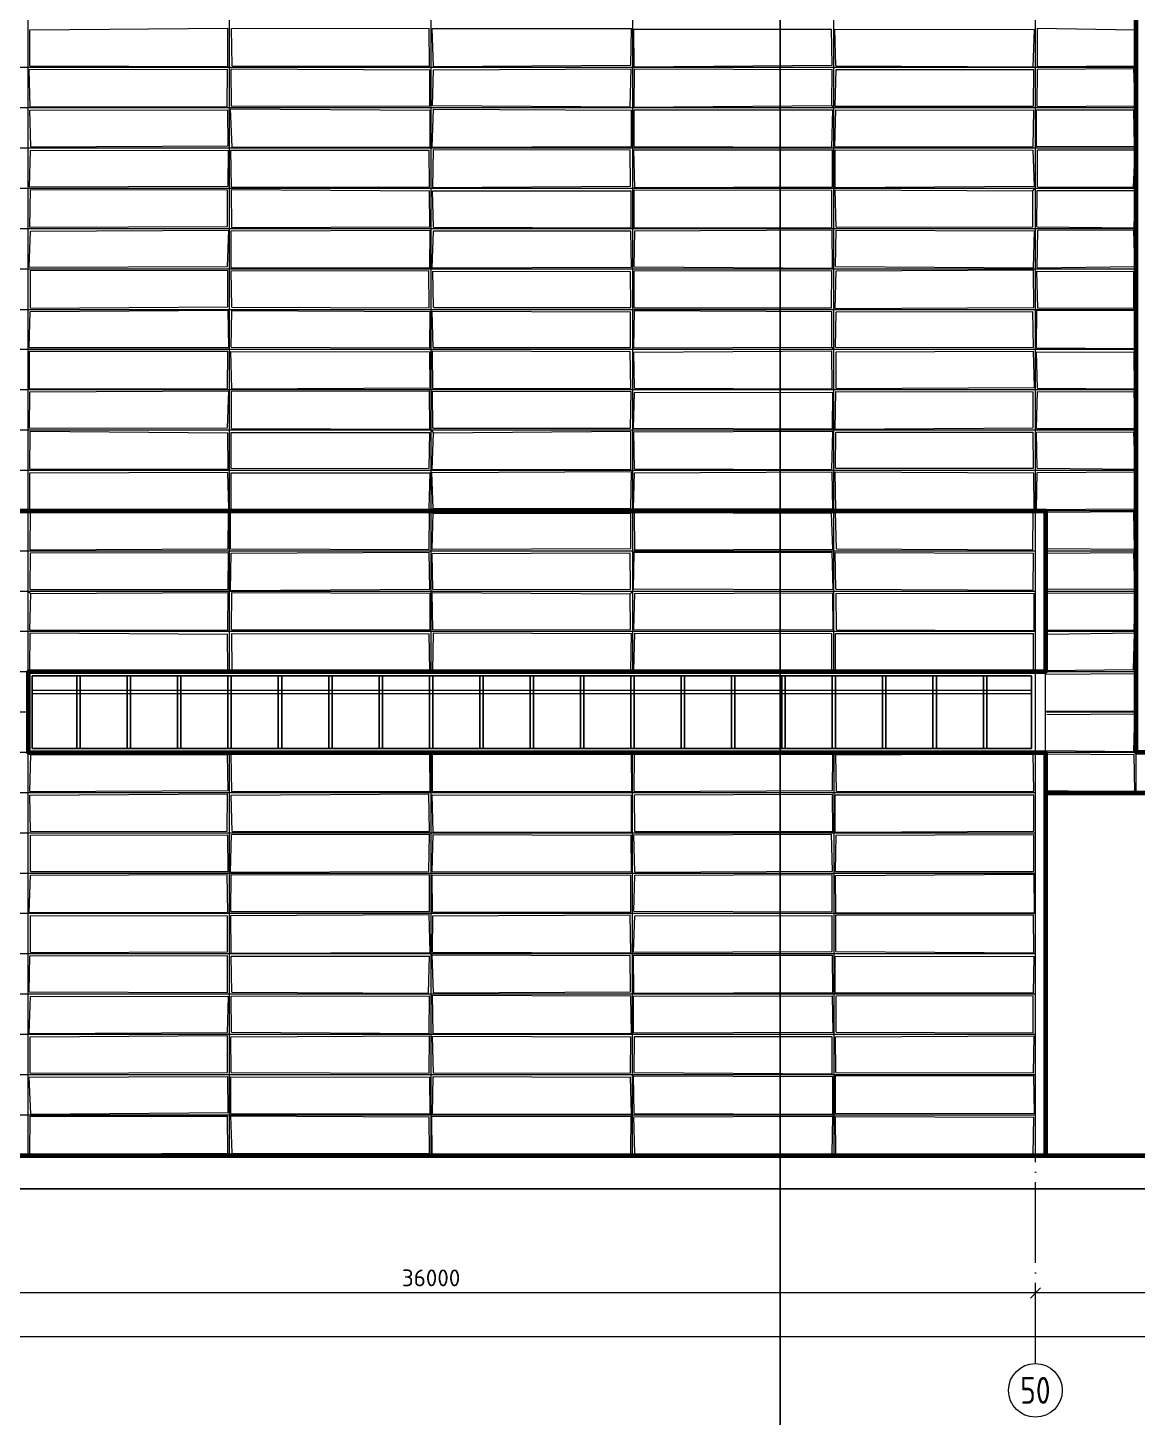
# Model space of a CAD drawing. Extents: x -50000 to 1632000, y -47600 to 308800.
# Drawn here: x 263987 to 297033, y -6800 to 34587 of the extents above; entities that cross this region are included whole.
import ezdxf
from ezdxf.enums import TextEntityAlignment as Align

# ---------------------------------------------------------------- set-up
doc = ezdxf.new("R2010")
doc.units = 0
doc.header["$MEASUREMENT"] = 0
doc.linetypes.add('ACAD_ISO04W100', pattern=[30, 24, -3, 0, -3])
doc.layers.get('Defpoints').update_dxf_attribs({"color": 6})
doc.layers.add('2', color=7, linetype='Continuous')
doc.styles.get("Standard").update_dxf_attribs({"font": 'isocpeur.ttf'})
doc.dimstyles.get("Standard").update_dxf_attribs({"dimscale": 200, "dimtxt": 2.5, "dimasz": 1.5, "dimexe": 1.5, "dimexo": 5, "dimgap": 1, "dimtad": 1, "dimtoh": 1, "dimdec": 0, "dimrnd": 10, "dimzin": 0, "dimtxsty": 'Standard', "dimblk": 'OBLIQUE', "dimcen": 1, "dimdle": 1.5, "dimclrd": 256, "dimclre": 256, "dimclrt": 256, "dimadec": 0, "dimazin": 0, "dimtfac": 1, "dimtdec": 0, "dimtix": 1, "dimtmove": 0, "dimatfit": 3, "dimldrblk": 'NONE', "dimfxl": 1, "dimtolj": 1, "dimtzin": 0, "dimlwd": 18, "dimlwe": 18, "dimarcsym": 1})

# ---------------------------------------------------------------- blocks, each defined once
blk = doc.blocks.new('_Oblique')
at = {"color": 0, "linetype": 'ByBlock', "lineweight": -2}
blk.add_line((-0.5, -0.5), (0.5, 0.5), dxfattribs=at)
blk = doc.blocks.new('*D26')
at = {"layer": '2', "linetype": 'Continuous', "lineweight": 18, "transparency": 16777216}
blk.add_line((303300, -3100), (293700, -3100), dxfattribs=at)
at = {"layer": 'Defpoints', "color": 0, "linetype": 'Continuous', "transparency": 16777216}
for p in [(294000, 0), (303000, 0), (294000, -3100)]:
    blk.add_point(p, dxfattribs=at)
at = {"layer": '2', "linetype": 'Continuous', "lineweight": 18, "transparency": 16777216, "xscale": 300, "yscale": 300, "zscale": 300, "rotation": 180}
blk.add_blockref('_Oblique', (294000, -3100), dxfattribs=at)
at = {"layer": '2', "linetype": 'Continuous', "lineweight": 18, "transparency": 16777216, "xscale": 300, "yscale": 300, "zscale": 300}
blk.add_blockref('_Oblique', (303000, -3100), dxfattribs=at)
at = {"layer": '2', "linetype": 'Continuous', "lineweight": 18, "transparency": 16777216, "insert": (298500, -2650), "char_height": 500, "attachment_point": 5}
blk.add_mtext('\\A1;9000', dxfattribs=at)
blk = doc.blocks.new('_None')
blk = doc.blocks.new('*D27')
at = {"layer": '2', "linetype": 'Continuous', "lineweight": 18, "transparency": 16777216}
blk.add_line((294300, -3100), (257700, -3100), dxfattribs=at)
at = {"layer": 'Defpoints', "color": 0, "linetype": 'Continuous', "transparency": 16777216}
for p in [(258000, 0), (294000, 0), (258000, -3100)]:
    blk.add_point(p, dxfattribs=at)
at = {"layer": '2', "linetype": 'Continuous', "lineweight": 18, "transparency": 16777216, "xscale": 300, "yscale": 300, "zscale": 300, "rotation": 180}
blk.add_blockref('_Oblique', (258000, -3100), dxfattribs=at)
at = {"layer": '2', "linetype": 'Continuous', "lineweight": 18, "transparency": 16777216, "xscale": 300, "yscale": 300, "zscale": 300}
blk.add_blockref('_Oblique', (294000, -3100), dxfattribs=at)
at = {"layer": '2', "linetype": 'Continuous', "lineweight": 18, "transparency": 16777216, "insert": (276000, -2650), "char_height": 500, "attachment_point": 5}
blk.add_mtext('\\A1;36000', dxfattribs=at)
blk = doc.blocks.new('*D31')
at = {"layer": '2', "linetype": 'Continuous', "lineweight": 18, "transparency": 16777216}
blk.add_line((-300, -4400), (402300, -4400), dxfattribs=at)
at = {"layer": 'Defpoints', "color": 0, "linetype": 'Continuous', "transparency": 16777216}
for p in [(0, 0), (402000, 0), (402000, -4400)]:
    blk.add_point(p, dxfattribs=at)
at = {"layer": '2', "linetype": 'Continuous', "lineweight": 18, "transparency": 16777216, "xscale": 300, "yscale": 300, "zscale": 300, "rotation": 180}
blk.add_blockref('_Oblique', (0, -4400), dxfattribs=at)
at = {"layer": '2', "linetype": 'Continuous', "lineweight": 18, "transparency": 16777216, "xscale": 300, "yscale": 300, "zscale": 300}
blk.add_blockref('_Oblique', (402000, -4400), dxfattribs=at)
at = {"layer": '2', "linetype": 'Continuous', "lineweight": 18, "transparency": 16777216, "insert": (201000, -3950), "char_height": 500, "attachment_point": 5}
blk.add_mtext('\\A1;402000', dxfattribs=at)

msp = doc.modelspace()

# ---------------------------------------------------------------- linework, layer by layer
at = {"layer": '2', "color": 8, "linetype": 'Continuous', "lineweight": 13}
for p, q in [((264000, 1000), (264000, 71200)), ((270000, 15400), (270000, 71200)), ((276000, 15400), (276000, 71200)), ((282000, 71200), (282000, 15400)), ((288000, 15400), (288000, 71200)), ((294000, 15400), (294000, 71200)), ((297000, 11800), (297000, 57400)), ((297000, 33400), (150000, 33400)), ((297000, 32200), (150000, 32200)), ((297000, 31000), (150000, 31000)), ((297000, 29800), (150000, 29800)), ((297000, 28600), (150000, 28600)), ((297000, 27400), (150000, 27400)), ((258325.7, 26200), (297000, 26200)), ((297000, 25000), (258300, 25000)), ((297000, 23800), (258300, 23800)), ((297000, 22600), (258300, 22600)), ((297000, 21400), (258300, 21400)), ((294000, 20200), (258300, 20200)), ((297000, 20200), (294300, 20200)), ((294000, 19000), (258300, 19000)), ((297000, 19000), (294300, 19000)), ((294000, 17800), (258300, 17800)), ((297000, 17800), (294300, 17800)), ((294000, 16600), (258300, 16600)), ((297000, 16600), (294300, 16600)), ((294000, 15400), (258300, 15400)), ((297000, 15400), (294300, 15400)), ((264000, 14200), (258300, 14200)), ((297000, 14200), (294300, 14200)), ((294000, 13000), (258300, 13000)), ((270000, 1000), (270000, 13000)), ((276000, 1000), (276000, 13000)), ((282000, 1000), (282000, 13000)), ((288000, 13000), (288000, 1000)), ((294000, 1000), (294000, 13000)), ((303000, 13000), (294300, 13000)), ((294000, 11800), (258300, 11800)), ((294300, 11800), (303000, 11800)), ((294000, 10600), (258600, 10600)), ((294000, 9400), (258600, 9400)), ((294000, 8200), (258600, 8200)), ((294000, 7000), (258600, 7000)), ((294000, 5800), (258600, 5800)), ((294000, 4600), (258600, 4600)), ((294000, 3400), (258600, 3400)), ((294000, 2200), (258600, 2200)), ((258600, 1000), (294000, 1000))]:
    msp.add_line(p, q, dxfattribs=at)
at = {"layer": '2', "color": 8, "linetype": 'Continuous', "lineweight": 9}
for p, q in [((264046, 34527.6), (269941.3, 34571.6)), ((264046.9, 33453.7), (264046, 34527.6)), ((269945.6, 33429.9), (269941.3, 34571.6)), ((270058.8, 34570.4), (275944.8, 34572)), ((270072.6, 33458.8), (270058.8, 34570.4)), ((275951.5, 33446.5), (275944.8, 34572)), ((276031.1, 34564.4), (281974.4, 34565)), ((276070.4, 33433.7), (276031.1, 34564.4)), ((281946.1, 33472.1), (281974.4, 34565)), ((282040.1, 34542.5), (287931.2, 34543.6)), ((282048.8, 33428.7), (282040.1, 34542.5)), ((287951.2, 33473.7), (287931.2, 34543.6)), ((288030, 34544.7), (293973.6, 34533.2)), ((288052.9, 33450.6), (288030, 34544.7)), ((293936.4, 33426.8), (293973.6, 34533.2)), ((294063.5, 34571.6), (296962.1, 34529.5)), ((294064.1, 33432.6), (294063.5, 34571.6)), ((296964, 33453.5), (296962.1, 34529.5)), ((264030.6, 33345.5), (269933, 33353.9)), ((264060.1, 32228), (264030.6, 33345.5)), ((264046.9, 33453.7), (269945.6, 33429.9)), ((269928.2, 32236.9), (269933, 33353.9)), ((270040.7, 33364), (275963.9, 33331.3)), ((270054.2, 32255), (270040.7, 33364)), ((270072.6, 33458.8), (275951.5, 33446.5)), ((275960.1, 32260.4), (275963.9, 33331.3)), ((276041.4, 32274.7), (276072.4, 33339)), ((276070.4, 33433.7), (281946.1, 33472.1)), ((276072.4, 33339), (281956.1, 33367.7)), ((281928.6, 32231.5), (281956.1, 33367.7)), ((282048.8, 33428.7), (287951.2, 33473.7)), ((282049.9, 32227.6), (282054.5, 33368.2)), ((282054.5, 33368.2), (287948.5, 33348)), ((287932.6, 32274.6), (287948.5, 33348)), ((288037.2, 32257.2), (288070.1, 33344.7)), ((288052.9, 33450.6), (293936.4, 33426.8)), ((288070.1, 33344.7), (293950.3, 33341.1)), ((293941.2, 32256.1), (293950.3, 33341.1)), ((294050.2, 32246.6), (294063.7, 33356.4)), ((294063.7, 33356.4), (296936.1, 33370.8)), ((294064.1, 33432.6), (296964, 33453.5)), ((296974, 32266.4), (296936.1, 33370.8)), ((264050.4, 32131.2), (269945.6, 32142.2)), ((264073.4, 31045.3), (264050.4, 32131.2)), ((264060.1, 32228), (269928.2, 32236.9)), ((269959.3, 31066.3), (269945.6, 32142.2)), ((270027.9, 32174.9), (275970.8, 32131.1)), ((270071.8, 31026.5), (270027.9, 32174.9)), ((270054.2, 32255), (275960.1, 32260.4)), ((275971.1, 31032.3), (275970.8, 32131.1)), ((276035, 31026.5), (276071.1, 32159.1)), ((276041.4, 32274.7), (281928.6, 32231.5)), ((276071.1, 32159.1), (281969, 32129.1)), ((281970.8, 31055.4), (281969, 32129.1)), ((282044.6, 32145), (287967.8, 32140.1)), ((282047.4, 31049.6), (282044.6, 32145)), ((282049.9, 32227.6), (287932.6, 32274.6)), ((288000, 32200), (287932.6, 32274.6)), ((287934.2, 31026.7), (287967.8, 32140.1)), ((288026, 31042.9), (288057.4, 32140)), ((288037.2, 32257.2), (293941.2, 32256.1)), ((288057.4, 32140), (293957.1, 32137.5)), ((293929.3, 31046.2), (293957.1, 32137.5)), ((294028.5, 31055.2), (294034.5, 32142.3)), ((294034.5, 32142.3), (296928, 32141.9)), ((294050.2, 32246.6), (296974, 32266.4)), ((296950.1, 31059.4), (296928, 32141.9)), ((264073.4, 31045.3), (269959.3, 31066.3)), ((276035, 31026.5), (281970.8, 31055.4)), ((282047.4, 31049.6), (287934.2, 31026.7)), ((288026, 31042.9), (293929.3, 31046.2)), ((294028.5, 31055.2), (296950.1, 31059.4)), ((264040.2, 29846.1), (264067.1, 30939.7)), ((264067.1, 30939.7), (269967.3, 30928.1)), ((269960.1, 29874.3), (269967.3, 30928.1)), ((270035.3, 30943.5), (275939.1, 30943.7)), ((270056, 29843), (270035.3, 30943.5)), ((270071.8, 31026.5), (275971.1, 31032.3)), ((275954.8, 29844.9), (275939.1, 30943.7)), ((276055.7, 29833.6), (276068.7, 30963.4)), ((276068.7, 30963.4), (281928.7, 30953.8)), ((281938.2, 29868.2), (281928.7, 30953.8)), ((282040.4, 30950.3), (287957.2, 30954.5)), ((282074, 29825.1), (282040.4, 30950.3)), ((287960.1, 29845.1), (287957.2, 30954.5)), ((288036, 30950.4), (293930.1, 30943.1)), ((288040.5, 29832.1), (288036, 30950.4)), ((293974.9, 29873.4), (293930.1, 30943.1)), ((294065.2, 29844.8), (294067.6, 30953.6)), ((294067.6, 30953.6), (296971.9, 30949.7)), ((296925.5, 29839), (296971.9, 30949.7)), ((264040.2, 29846.1), (269960.1, 29874.3)), ((270056, 29843), (275954.8, 29844.9)), ((276055.7, 29833.6), (281938.2, 29868.2)), ((282074, 29825.1), (287960.1, 29845.1)), ((288040.5, 29832.1), (293974.9, 29873.4)), ((294000, 29800), (293927.3, 29731)), ((294065.2, 29844.8), (296925.5, 29839)), ((264044.5, 28649.9), (264071.8, 29768.7)), ((264071.8, 29768.7), (269932, 29762.9)), ((269936.8, 28669.5), (269932, 29762.9)), ((270056.2, 29768.9), (275948.9, 29725.9)), ((270067.4, 28637.8), (270056.2, 29768.9)), ((275961.4, 28659.9), (275948.9, 29725.9)), ((276043.3, 29732.7), (281964.4, 29729.7)), ((276070.4, 28644.4), (276043.3, 29732.7)), ((281958.1, 28633.3), (281964.4, 29729.7)), ((282047.8, 29757.1), (287936.8, 29748.4)), ((282050.5, 28630.1), (282047.8, 29757.1)), ((287939.1, 28626.6), (287936.8, 29748.4)), ((288036.5, 29760.8), (293927.3, 29731)), ((288062.1, 28649.6), (288036.5, 29760.8)), ((293926.3, 28657.2), (293927.3, 29731)), ((294046.6, 28662.5), (294056.4, 29736)), ((294056.4, 29736), (296969, 29737.2)), ((296939.3, 28632.6), (296969, 29737.2)), ((264044.5, 28649.9), (269936.8, 28669.5)), ((264069.8, 28531.8), (269974.2, 28557.7)), ((269937.6, 27474.8), (269974.2, 28557.7)), ((270044.8, 28539.5), (275970.8, 28557.9)), ((270067.4, 28637.8), (275961.4, 28659.9)), ((275960.6, 27439.5), (275970.8, 28557.9)), ((276070.4, 28644.4), (281958.1, 28633.3)), ((282050.5, 28630.1), (287939.1, 28626.6)), ((282073.4, 28535.4), (287943.9, 28568.3)), ((287960.3, 27425.6), (287943.9, 28568.3)), ((288062.1, 28649.6), (293926.3, 28657.2)), ((294046.6, 28662.5), (296939.3, 28632.6)), ((294050.9, 27439.2), (294070.2, 28557.6)), ((294070.2, 28557.6), (296932.4, 28571.9)), ((296958.3, 27473.3), (296932.4, 28571.9)), ((264029.8, 27452.3), (264069.8, 28531.8)), ((270043.1, 27441.6), (270044.8, 28539.5)), ((276063.5, 28529.5), (276026.9, 27438.7)), ((281950, 28532), (276063.5, 28529.5)), ((281966.7, 27454.8), (281950, 28532)), ((282050.8, 27469.5), (282073.4, 28535.4)), ((288050.6, 27474.5), (288061.6, 28554.1)), ((288061.6, 28554.1), (293969.4, 28534.1)), ((293942.2, 27437.1), (293969.4, 28534.1)), ((264029.8, 27452.3), (269937.6, 27474.8)), ((264067.4, 27370.3), (269946.5, 27354.6)), ((264067.8, 26234.1), (264067.4, 27370.3)), ((269948.1, 26274.8), (269946.5, 27354.6)), ((270043.1, 27441.6), (275960.6, 27439.5)), ((270045.4, 27349.9), (275936.3, 27357.7)), ((270061.9, 26265), (270045.4, 27349.9)), ((275944.8, 26240.9), (275936.3, 27357.7)), ((276026.9, 27438.7), (281966.7, 27454.8)), ((276048.2, 27339.5), (281937.4, 27330.8)), ((276068.8, 26250.8), (276048.2, 27339.5)), ((281945.3, 26252.9), (281937.4, 27330.8)), ((282050.7, 27342.8), (287936.6, 27352.8)), ((282053.9, 26247.6), (282050.7, 27342.8)), ((282050.8, 27469.5), (287960.3, 27425.6)), ((287926.5, 26242.8), (287936.6, 27352.8)), ((288040.8, 26226.8), (288066.6, 27343)), ((288050.6, 27474.5), (293942.2, 27437.1)), ((288066.6, 27343), (293942.7, 27373.9)), ((293958.3, 26256.7), (293942.7, 27373.9)), ((294040.6, 27335.6), (296928.4, 27332.1)), ((294071.3, 26232.4), (294040.6, 27335.6)), ((294050.9, 27439.2), (296958.3, 27473.3)), ((296928.1, 26244.6), (296928.4, 27332.1)), ((264027.9, 25058.9), (264056.8, 26135.4)), ((264056.8, 26135.4), (269959.2, 26173.2)), ((264067.8, 26234.1), (269948.1, 26274.8)), ((269971, 25060.7), (269959.2, 26173.2)), ((270049.5, 25069.5), (270069.6, 26163.1)), ((270061.9, 26265), (275944.8, 26240.9)), ((270069.6, 26163.1), (275971.8, 26139)), ((275964.3, 25057.2), (275971.8, 26139)), ((276028, 26143.6), (281936.3, 26130)), ((276058.2, 25066.8), (276028, 26143.6)), ((276068.8, 26250.8), (281945.3, 26252.9)), ((281939.6, 25065.6), (281936.3, 26130)), ((282042.4, 25052), (282055.5, 26162.3)), ((282053.9, 26247.6), (287926.5, 26242.8)), ((282055.5, 26162.3), (287941.9, 26133.9)), ((287932.3, 25074.7), (287941.9, 26133.9)), ((288040.8, 26226.8), (293958.3, 26256.7)), ((288045.8, 25074.1), (288064.2, 26126.3)), ((288064.2, 26126.3), (293927.3, 26131.5)), ((293948.4, 25062.2), (293927.3, 26131.5)), ((294036.6, 25054.1), (294040.9, 26172.4)), ((294040.9, 26172.4), (296957.9, 26171.2)), ((294071.3, 26232.4), (296928.1, 26244.6)), ((296961.3, 25036.2), (296957.9, 26171.2)), ((264027.9, 25058.9), (269971, 25060.7)), ((264039.6, 24958.8), (269942.7, 24957.5)), ((264042.6, 23833.3), (264039.6, 24958.8)), ((269933.4, 23834), (269942.7, 24957.5)), ((270038.4, 24945.4), (275960.7, 24937.8)), ((270065.3, 23836), (270038.4, 24945.4)), ((270049.5, 25069.5), (275964.3, 25057.2)), ((275974.7, 23859.2), (275960.7, 24937.8)), ((276038.3, 24960.8), (281925.9, 24940)), ((276047.7, 23840.1), (276038.3, 24960.8)), ((276058.2, 25066.8), (281939.6, 25065.6)), ((281949.2, 23842), (281925.9, 24940)), ((282041.1, 24929.5), (287934.4, 24959.6)), ((282060.7, 23849.6), (282041.1, 24929.5)), ((282042.4, 25052), (287932.3, 25074.7)), ((288000, 25000), (287932.3, 25074.7)), ((287945, 23829.2), (287934.4, 24959.6)), ((288045.8, 25074.1), (293948.4, 25062.2)), ((288061.5, 24933.4), (293943.1, 24957.2)), ((288069.4, 23846.4), (288061.5, 24933.4)), ((293970.2, 23872.2), (293943.1, 24957.2)), ((294029.5, 24933.8), (296945.6, 24926.8)), ((294061.3, 23852.8), (294029.5, 24933.8)), ((294036.6, 25054.1), (296961.3, 25036.2)), ((296954.3, 23831.2), (296945.6, 24926.8)), ((264041, 22657.5), (264052.2, 23740.4)), ((264042.6, 23833.3), (269933.4, 23834)), ((264052.2, 23740.4), (269974.1, 23769.1)), ((269932.6, 22667.2), (269974.1, 23769.1)), ((270053, 22653.9), (270056.9, 23761)), ((270056.9, 23761), (275952, 23770.5)), ((270065.3, 23836), (275974.7, 23859.2)), ((275961.7, 22632.1), (275952, 23770.5)), ((276042.5, 23766.8), (281956.1, 23750.9)), ((276055.7, 22665.8), (276042.5, 23766.8)), ((276047.7, 23840.1), (281949.2, 23842)), ((281943.5, 22658.1), (281956.1, 23750.9)), ((282027, 22664.3), (282060, 23726.7)), ((282060, 23726.7), (287970.1, 23732.8)), ((282060.7, 23849.6), (287945, 23829.2)), ((287956.6, 22646), (287970.1, 23732.8)), ((288039.2, 22634.9), (288057.8, 23757.8)), ((288057.8, 23757.8), (293934, 23740.3)), ((288069.4, 23846.4), (293970.2, 23872.2)), ((293936.7, 22670.7), (293934, 23740.3)), ((294032, 22650), (294064, 23749.6)), ((294061.3, 23852.8), (296954.3, 23831.2)), ((294064, 23749.6), (296941.2, 23739.5)), ((296970.7, 22654.2), (296941.2, 23739.5)), ((264041, 22657.5), (269932.6, 22667.2)), ((264048.6, 21450), (264061.4, 22569.3)), ((264061.4, 22569.3), (269950.2, 22525.2)), ((269960.2, 21438.7), (269950.2, 22525.2)), ((270043.4, 21464.3), (270045.8, 22534.9)), ((270045.8, 22534.9), (275962, 22533.3)), ((270053, 22653.9), (275961.7, 22632.1)), ((275942.4, 21466.3), (275962, 22533.3)), ((276000, 22600), (276070.9, 22526.5)), ((276033.2, 21427.1), (276070.9, 22526.5)), ((276055.7, 22665.8), (281943.5, 22658.1)), ((276070.9, 22526.5), (281950.1, 22574.7)), ((281949, 21437.3), (281950.1, 22574.7)), ((282027, 22664.3), (287956.6, 22646)), ((282037.3, 22547.6), (287964.1, 22567.1)), ((282062.3, 21447.3), (282037.3, 22547.6)), ((287940.6, 21427.1), (287964.1, 22567.1)), ((288039.2, 22634.9), (293936.7, 22670.7)), ((288050.4, 21465.3), (288054.7, 22543.8)), ((288054.7, 22543.8), (293930.4, 22543.7)), ((293940.7, 21472), (293930.4, 22543.7)), ((294031.4, 22544.6), (296928.7, 22552.4)), ((294056.2, 21470.4), (294031.4, 22544.6)), ((294032, 22650), (296970.7, 22654.2)), ((296967.7, 21444.5), (296928.7, 22552.4)), ((264047.5, 21329.2), (269948.8, 21348.8)), ((264050.2, 20247), (264047.5, 21329.2)), ((264048.6, 21450), (269960.2, 21438.7)), ((269971, 20260), (269948.8, 21348.8)), ((270041.3, 21334.1), (275973.7, 21335)), ((270044.2, 20237.9), (270041.3, 21334.1)), ((270043.4, 21464.3), (275942.4, 21466.3)), ((275947.2, 20262.6), (275973.7, 21335)), ((276026.8, 21335.9), (281971.2, 21372.2)), ((276066.8, 20265.9), (276026.8, 21335.9)), ((276033.2, 21427.1), (281949, 21437.3)), ((281951.2, 20269.9), (281971.2, 21372.2)), ((282027.3, 20263.1), (282056.6, 21329.6)), ((282056.6, 21329.6), (287950.5, 21363.4)), ((282062.3, 21447.3), (287940.6, 21427.1)), ((287968.8, 20256.7), (287950.5, 21363.4)), ((288040.9, 21360.2), (293952.9, 21335.4)), ((288057.1, 20241.6), (288040.9, 21360.2)), ((288050.4, 21465.3), (293940.7, 21472)), ((293962.7, 20232.8), (293952.9, 21335.4)), ((294034.8, 20234.9), (294052.3, 21343.6)), ((294052.3, 21343.6), (296972.7, 21364.5)), ((294056.2, 21470.4), (296967.7, 21444.5)), ((296961.6, 20261.5), (296972.7, 21364.5)), ((264050.2, 20247), (269971, 20260)), ((264055.5, 19032.5), (264065.2, 20154.1)), ((264065.2, 20154.1), (269966.2, 20161.4)), ((269959.4, 19065.5), (269966.2, 20161.4)), ((270027.5, 19067.6), (270028.5, 20174.2)), ((270028.5, 20174.2), (275955.7, 20172.6)), ((270044.2, 20237.9), (275947.2, 20262.6)), ((275938.6, 19043.3), (275955.7, 20172.6)), ((276033.9, 19052.1), (276059.4, 20127.7)), ((276059.4, 20127.7), (281947.4, 20133.3)), ((276066.8, 20265.9), (281951.2, 20269.9)), ((281946.3, 19072.1), (281947.4, 20133.3)), ((282027.3, 20263.1), (287968.8, 20256.7)), ((282054.6, 20149.3), (287927.8, 20126.5)), ((282071.3, 19036.7), (282054.6, 20149.3)), ((288000, 20200), (287927.8, 20126.5)), ((287963.5, 19059.6), (287927.8, 20126.5)), ((288043.7, 20169.9), (293931.1, 20173.8)), ((288072.9, 19062.8), (288043.7, 20169.9)), ((288057.1, 20241.6), (293962.7, 20232.8)), ((293925.6, 19033.5), (293931.1, 20173.8)), ((294034.8, 20234.9), (296961.6, 20261.5)), ((294335.2, 20154.5), (296928.5, 20174.5)), ((296947.5, 19055.7), (296928.5, 20174.5)), ((264055.5, 19032.5), (269959.4, 19065.5)), ((270027.5, 19067.6), (275938.6, 19043.3)), ((276033.9, 19052.1), (281946.3, 19072.1)), ((282071.3, 19036.7), (287963.5, 19059.6)), ((288072.9, 19062.8), (293925.6, 19033.5)), ((294337.2, 19072.6), (296947.5, 19055.7)), ((264059.9, 17859.8), (264065.2, 18945.4)), ((264065.2, 18945.4), (269967.2, 18954.9)), ((269951.6, 17855.3), (269967.2, 18954.9)), ((270028.6, 17825.3), (270043.7, 18936.6)), ((270043.7, 18936.6), (275939.6, 18966.8)), ((275961.9, 17869.6), (275939.6, 18966.8)), ((276035.8, 18929.8), (281930, 18944)), ((276048, 17851.3), (276035.8, 18929.8)), ((281942, 17867.9), (281930, 18944)), ((282034, 17873.9), (282052.2, 18972.1)), ((282052.2, 18972.1), (287947.1, 18965.5)), ((287973.2, 17857.2), (287947.1, 18965.5)), ((288034.3, 18958.9), (293943.2, 18932.9)), ((288061.1, 17862.8), (288034.3, 18958.9)), ((293930.1, 17831.4), (293943.2, 18932.9)), ((294334.2, 18941.3), (296928.2, 18954)), ((296966.4, 17867.6), (296928.2, 18954)), ((264000, 17800), (264073.5, 17731.6)), ((264059.9, 17859.8), (269951.6, 17855.3)), ((270028.6, 17825.3), (275961.9, 17869.6)), ((276048, 17851.3), (281942, 17867.9)), ((282000, 17800), (281930.9, 17725.9)), ((282034, 17873.9), (287973.2, 17857.2)), ((288061.1, 17862.8), (293930.1, 17831.4)), ((294336.8, 17872.2), (296966.4, 17867.6)), ((264043.8, 16649.5), (264073.5, 17731.6)), ((264073.5, 17731.6), (269958.2, 17767.3)), ((269949.7, 16643.1), (269958.2, 17767.3)), ((270051.9, 16657.3), (270069.5, 17765)), ((270069.5, 17765), (275973.2, 17744)), ((275974.5, 16658.8), (275973.2, 17744)), ((276029.8, 17763.2), (281930.9, 17725.9)), ((276052.9, 16656.2), (276029.8, 17763.2)), ((281935.4, 16667), (281930.9, 17725.9)), ((282041.6, 16666.1), (282073.9, 17739.4)), ((282073.9, 17739.4), (287970.6, 17754.8)), ((287973.1, 16655.9), (287970.6, 17754.8)), ((288070, 17744.9), (293966.5, 17738.2)), ((288072.3, 16655), (288070, 17744.9)), ((293967, 16638.7), (293966.5, 17738.2)), ((294321.7, 17758.8), (296971.9, 17743.1)), ((296946.7, 16652.8), (296971.9, 17743.1)), ((264043.4, 15469.4), (264056.6, 16560.5)), ((264043.8, 16649.5), (269949.7, 16643.1)), ((264056.6, 16560.5), (269936.5, 16525.1)), ((270051.9, 16657.3), (275974.5, 16658.8)), ((276052.9, 16656.2), (281935.4, 16667)), ((276055, 15429.8), (276070.9, 16567.6)), ((276070.9, 16567.6), (281969.7, 16540.3)), ((282041.6, 16666.1), (287973.1, 16655.9)), ((288072.3, 16655), (293967, 16638.7)), ((294336.3, 16529.1), (296951.2, 16565.3)), ((294336.8, 16648.1), (296946.7, 16652.8)), ((296925.9, 15472.4), (296951.2, 16565.3)), ((269947.1, 15453.6), (269936.5, 16525.1)), ((270070, 16540.7), (275944.8, 16530.8)), ((270072.6, 15462.9), (270070, 16540.7)), ((275964.8, 15437.4), (275944.8, 16530.8)), ((281949.2, 15443.4), (281969.7, 16540.3)), ((282035, 15441.3), (282065.3, 16552)), ((282065.3, 16552), (287936.3, 16541.6)), ((287933.5, 15453.8), (287936.3, 16541.6)), ((288043.4, 16545.5), (293945.1, 16547.1)), ((288049.9, 15474.1), (288043.4, 16545.5)), ((293943.8, 15431.3), (293945.1, 16547.1)), ((264043.4, 15469.4), (269947.1, 15453.6)), ((270072.6, 15462.9), (275964.8, 15437.4)), ((276055, 15429.8), (281949.2, 15443.4)), ((282035, 15441.3), (287933.5, 15453.8)), ((288049.9, 15474.1), (293943.8, 15431.3)), ((294329, 15443), (296925.9, 15472.4)), ((294334.6, 15334.2), (296949.2, 15354.1)), ((297000, 15400), (296925.9, 15472.4)), ((296950.3, 14233.4), (296949.2, 15354.1)), ((294333.1, 14228.3), (296950.3, 14233.4)), ((294336.9, 14133.1), (296961.8, 14147.5)), ((296932.5, 13030.2), (296961.8, 14147.5)), ((264053.1, 11837.1), (264074.9, 12940.6)), ((264074.9, 12940.6), (269932.9, 12941.3)), ((269957.9, 11864.5), (269932.9, 12941.3)), ((270046.4, 12953.6), (275967.4, 12941)), ((270067.6, 11842.5), (270046.4, 12953.6)), ((275969.5, 11845.5), (275967.4, 12941)), ((276039.5, 12972.7), (281973.8, 12942)), ((276039.9, 11843.2), (276039.5, 12972.7)), ((281974.9, 11834.2), (281973.8, 12942)), ((282053.6, 11841.5), (282060.6, 12945.9)), ((282060.6, 12945.9), (287970.1, 12972.5)), ((287959.6, 11864.9), (287970.1, 12972.5)), ((288054.4, 12926.3), (293938.5, 12960.6)), ((288071.5, 11839.7), (288054.4, 12926.3)), ((293954.2, 11843.3), (293938.5, 12960.6)), ((294330.8, 13055.2), (296932.5, 13030.2)), ((294336.8, 12960.9), (296944.1, 12943)), ((296959.8, 11830.1), (296944.1, 12943)), ((264045.7, 11730.4), (269936.6, 11767.5)), ((264069.7, 10644.7), (264045.7, 11730.4)), ((264053.1, 11837.1), (269957.9, 11864.5)), ((269928.4, 10653.2), (269936.6, 11767.5)), ((270049.6, 11727.5), (275931.6, 11766.3)), ((270071.1, 10649.9), (270049.6, 11727.5)), ((270067.6, 11842.5), (275969.5, 11845.5)), ((275954.6, 10644.7), (275931.6, 11766.3)), ((276037.1, 11737.8), (281973.9, 11727.4)), ((276059.5, 10628.8), (276037.1, 11737.8)), ((276039.9, 11843.2), (281974.9, 11834.2)), ((281969.3, 10627.2), (281973.9, 11727.4)), ((282053.6, 11841.5), (287959.6, 11864.9)), ((282054.3, 11741.7), (287956.2, 11760.6)), ((282067.6, 10643.5), (282054.3, 11741.7)), ((287965.1, 10651.5), (287956.2, 11760.6)), ((288034.3, 10628.8), (288038.9, 11741.4)), ((288038.9, 11741.4), (293954.1, 11734.4)), ((288071.5, 11839.7), (293954.2, 11843.3)), ((293950.6, 10656.9), (293954.1, 11734.4)), ((294335.1, 11869.8), (296959.8, 11830.1)), ((264065, 9453.3), (264069.6, 10535.8)), ((264069.6, 10535.8), (269941, 10545.2)), ((264069.7, 10644.7), (269928.4, 10653.2)), ((269957.9, 9456.5), (269941, 10545.2)), ((270025.9, 9440.2), (270058, 10553.3)), ((270058, 10553.3), (275949.4, 10570.2)), ((270071.1, 10649.9), (275954.6, 10644.7)), ((275929, 9450.9), (275949.4, 10570.2)), ((276035.8, 9451.9), (276057.9, 10561.1)), ((276057.9, 10561.1), (281955.5, 10541.3)), ((276059.5, 10628.8), (281969.3, 10627.2)), ((281971.5, 9445.6), (281955.5, 10541.3)), ((282037.6, 10546.2), (287931.5, 10565)), ((282064.8, 9434.5), (282037.6, 10546.2)), ((282067.6, 10643.5), (287965.1, 10651.5)), ((287957.8, 9461.5), (287931.5, 10565)), ((288034.3, 10628.8), (293950.6, 10656.9)), ((288050.9, 9457), (288067.3, 10537.7)), ((288067.3, 10537.7), (293953.3, 10560.2)), ((293958.5, 9455.6), (293953.3, 10560.2)), ((264031.8, 8242.6), (264064, 9348.7)), ((264064, 9348.7), (269929.5, 9362.2)), ((264065, 9453.3), (269957.9, 9456.5)), ((269944.6, 8233), (269929.5, 9362.2)), ((270025.9, 9440.2), (275929, 9450.9)), ((270033, 8260.2), (270046.1, 9369)), ((270046.1, 9369), (275953.2, 9354.1)), ((275953.7, 8268.2), (275953.2, 9354.1)), ((276035.8, 9451.9), (281971.5, 9445.6)), ((276036.6, 9354.4), (281952.8, 9350.8)), ((276041.9, 8243.8), (276036.6, 9354.4)), ((281951.2, 8253.5), (281952.8, 9350.8)), ((282035.7, 8268.9), (282070.1, 9341.2)), ((282064.8, 9434.5), (287957.8, 9461.5)), ((282070.1, 9341.2), (287944.7, 9363.8)), ((287945.5, 8251.7), (287944.7, 9363.8)), ((288043.4, 9336), (293965.5, 9371.2)), ((288059, 8234), (288043.4, 9336)), ((288050.9, 9457), (293958.5, 9455.6)), ((293972.8, 8226.5), (293965.5, 9371.2)), ((264031.8, 8242.6), (269944.6, 8233)), ((264066.9, 7043.3), (264068, 8145.4)), ((264068, 8145.4), (269935.1, 8132.5)), ((269937.5, 7062.9), (269935.1, 8132.5)), ((270033, 8260.2), (275953.7, 8268.2)), ((270033, 8149.1), (275945.7, 8173.8)), ((270042.8, 7026.4), (270033, 8149.1)), ((275971.4, 7038.3), (275945.7, 8173.8)), ((276041.9, 8243.8), (281951.2, 8253.5)), ((276045.3, 7050.7), (276053.4, 8131.1)), ((276053.4, 8131.1), (281933.9, 8167.8)), ((281947.6, 7031.8), (281933.9, 8167.8)), ((282033.8, 7051), (282064.9, 8134.1)), ((282035.7, 8268.9), (287945.5, 8251.7)), ((282064.9, 8134.1), (287944.7, 8146.6)), ((287950.6, 7068.2), (287944.7, 8146.6)), ((288055.2, 8161.3), (293939.9, 8164.7)), ((288057, 7070.3), (288055.2, 8161.3)), ((288059, 8234), (293972.8, 8226.5)), ((293953.7, 7029.6), (293939.9, 8164.7)), ((264066.9, 7043.3), (269937.5, 7062.9)), ((270042.8, 7026.4), (275971.4, 7038.3)), ((276045.3, 7050.7), (281947.6, 7031.8)), ((282033.8, 7051), (287950.6, 7068.2)), ((288057, 7070.3), (293953.7, 7029.6)), ((264025.3, 5874.6), (264051.1, 6945.4)), ((264051.1, 6945.4), (269939.2, 6957.5)), ((269938.3, 5848.2), (269939.2, 6957.5)), ((270045.9, 6933.9), (275949, 6935.5)), ((270062.8, 5864), (270045.9, 6933.9)), ((275926.5, 5835.4), (275949, 6935.5)), ((276032.3, 6972.2), (281934.5, 6952.8)), ((276075, 5839.8), (276032.3, 6972.2)), ((281937.7, 5870), (281934.5, 6952.8)), ((282025.3, 6964.7), (287958.2, 6962.4)), ((282037.1, 5833.3), (282025.3, 6964.7)), ((287969.2, 5854.3), (287958.2, 6962.4)), ((288031.7, 6932.4), (293968.6, 6927.1)), ((288038.9, 5850.9), (288031.7, 6932.4)), ((293945.4, 5836.5), (293968.6, 6927.1)), ((264025.3, 5874.6), (269938.3, 5848.2)), ((270062.8, 5864), (275926.5, 5835.4)), ((276075, 5839.8), (281937.7, 5870)), ((282037.1, 5833.3), (287969.2, 5854.3)), ((288038.9, 5850.9), (293945.4, 5836.5)), ((264029.6, 4633.3), (264070.3, 5740.6)), ((264070.3, 5740.6), (269962.9, 5727.8)), ((269935, 4658.7), (269962.9, 5727.8)), ((270047.9, 5744.9), (275955.2, 5748.4)), ((270051.3, 4671.5), (270047.9, 5744.9)), ((275941, 4634.5), (275955.2, 5748.4)), ((276042.2, 5766.8), (281948.5, 5750.1)), ((276064.1, 4633.8), (276042.2, 5766.8)), ((281972.8, 4633.8), (281948.5, 5750.1)), ((282028, 4652), (282028.9, 5738.9)), ((282028.9, 5738.9), (287952.8, 5746.9)), ((287972.2, 4669.4), (287952.8, 5746.9)), ((288063.1, 4668), (288065.8, 5753.8)), ((288065.8, 5753.8), (293932.6, 5765.9)), ((293931.5, 4648.9), (293932.6, 5765.9)), ((264029.6, 4633.3), (269935, 4658.7)), ((264060.9, 4526.2), (269937.1, 4571.8)), ((269933.4, 3467.4), (269937.1, 4571.8)), ((270038.7, 4535), (275951.5, 4556)), ((270051.3, 4671.5), (275941, 4634.5)), ((275938.4, 3452.5), (275951.5, 4556)), ((276039.6, 4554.3), (281952.8, 4530.2)), ((276068.8, 3443.4), (276039.6, 4554.3)), ((276064.1, 4633.8), (281972.8, 4633.8)), ((282028, 4652), (287972.2, 4669.4)), ((288045.2, 4526.2), (293959.9, 4562.3)), ((288063.1, 4668), (293931.5, 4648.9)), ((293940.5, 3458.3), (293959.9, 4562.3)), ((264055.1, 3450.5), (264060.9, 4526.2)), ((270046.6, 3463.4), (270038.7, 4535)), ((281944.1, 3460.9), (281952.8, 4530.2)), ((282045, 4533.9), (282040, 3467.2)), ((287946.2, 4531.9), (282045, 4533.9)), ((287950, 3428.3), (287946.2, 4531.9)), ((288059.2, 3465.1), (288045.2, 4526.2)), ((264025.1, 3332.2), (269948.8, 3347.4)), ((264074.3, 2230.7), (264025.1, 3332.2)), ((264055.1, 3450.5), (269933.4, 3467.4)), ((269957.5, 2273.9), (269948.8, 3347.4)), ((270032.9, 2251.1), (270038.4, 3340.3)), ((270038.4, 3340.3), (275960, 3328.2)), ((270046.6, 3463.4), (275938.4, 3452.5)), ((275970.4, 2240.6), (275960, 3328.2)), ((276043.1, 2226.9), (276059, 3347.2)), ((276059, 3347.2), (281939.4, 3326.2)), ((276068.8, 3443.4), (281944.1, 3460.9)), ((281966.5, 2232.1), (281939.4, 3326.2)), ((282031.1, 3368.6), (287971.7, 3353.5)), ((282051.1, 2243.1), (282031.1, 3368.6)), ((282040, 3467.2), (287950, 3428.3)), ((287963.8, 2227), (287971.7, 3353.5)), ((288042.9, 3374.9), (293955.4, 3367)), ((288048.9, 2245.9), (288042.9, 3374.9)), ((288059.2, 3465.1), (293940.5, 3458.3)), ((293969.3, 2258.4), (293955.4, 3367)), ((264052.7, 1036.3), (264062.3, 2169.3)), ((264062.3, 2169.3), (269931.6, 2169.7)), ((264074.3, 2230.7), (269957.5, 2273.9)), ((269947.1, 1061.4), (269931.6, 2169.7)), ((270032.9, 2251.1), (275970.4, 2240.6)), ((270040.1, 2174.2), (275939.8, 2144.4)), ((270072.6, 1064.3), (270040.1, 2174.2)), ((275957.3, 1054.3), (275939.8, 2144.4)), ((276026.6, 2156.3), (281960.7, 2171.5)), ((276034.3, 1035.5), (276026.6, 2156.3)), ((276043.1, 2226.9), (281966.5, 2232.1)), ((281949.5, 1051), (281960.7, 2171.5)), ((282036, 2145.2), (287971.7, 2165.3)), ((282064.1, 1050.5), (282036, 2145.2)), ((282051.1, 2243.1), (287963.8, 2227)), ((287942.4, 1046.5), (287971.7, 2165.3)), ((288046.2, 2158.1), (293956.2, 2133.2)), ((288057.1, 1053.7), (288046.2, 2158.1)), ((288048.9, 2245.9), (293969.3, 2258.4)), ((293936.3, 1033.9), (293956.2, 2133.2)), ((264052.7, 1036.3), (269947.1, 1061.4)), ((270072.6, 1064.3), (275957.3, 1054.3)), ((276034.3, 1035.5), (281949.5, 1051)), ((282064.1, 1050.5), (287942.4, 1046.5)), ((288057.1, 1053.7), (293936.3, 1033.9))]:
    msp.add_line(p, q, dxfattribs=at)
at = {"layer": '2', "linetype": 'Continuous'}
for p, q in [((294300, 20200), (294000, 20200)), ((303300, 1000), (294300, 1000))]:
    msp.add_line(p, q, dxfattribs=at)
at = {"layer": '2', "linetype": 'Continuous', "lineweight": 20}
for p, q in [((264000, 13000), (264000, 15400)), ((294000, 13000), (294000, 15400)), ((294300, 13000), (294300, 15400)), ((264120, 15280), (264120, 13120)), ((265450, 15280), (264120, 15280)), ((264120, 13120), (264120, 15280)), ((264120, 15280), (293880, 15280)), ((265550, 15280), (265450, 15280)), ((265450, 15280), (265450, 13120)), ((265450, 13120), (265450, 15280)), ((265450, 15280), (265450, 13120)), ((265550, 13120), (265550, 15280)), ((265550, 15280), (265550, 13120)), ((266950, 15280), (265550, 15280)), ((265550, 13120), (265550, 15280)), ((267050, 15280), (266950, 15280)), ((266950, 15280), (266950, 13120)), ((266950, 13120), (266950, 15280)), ((266950, 15280), (266950, 13120)), ((267050, 13120), (267050, 15280)), ((268450, 15280), (267050, 15280)), ((267050, 15280), (267050, 13120)), ((267050, 13120), (267050, 15280)), ((268550, 15280), (268450, 15280)), ((268450, 15280), (268450, 13120)), ((268450, 13120), (268450, 15280)), ((268450, 15280), (268450, 13120)), ((268550, 13120), (268550, 15280)), ((268550, 15280), (268550, 13120)), ((269950, 15280), (268550, 15280)), ((268550, 13120), (268550, 15280)), ((270050, 15280), (269950, 15280)), ((269950, 15280), (269950, 13120)), ((269950, 13120), (269950, 15280)), ((269950, 15280), (269950, 13120)), ((270050, 13120), (270050, 15280)), ((271450, 15280), (270050, 15280)), ((270050, 15280), (270050, 13120)), ((270050, 13120), (270050, 15280)), ((271550, 15280), (271450, 15280)), ((271450, 15280), (271450, 13120)), ((271450, 13120), (271450, 15280)), ((271450, 15280), (271450, 13120)), ((271550, 13120), (271550, 15280)), ((272950, 15280), (271550, 15280)), ((271550, 15280), (271550, 13120)), ((271550, 13120), (271550, 15280)), ((273050, 15280), (272950, 15280)), ((272950, 15280), (272950, 13120)), ((272950, 13120), (272950, 15280)), ((272950, 15280), (272950, 13120)), ((273050, 13120), (273050, 15280)), ((274450, 15280), (273050, 15280)), ((273050, 15280), (273050, 13120)), ((273050, 13120), (273050, 15280)), ((274550, 15280), (274450, 15280)), ((274450, 15280), (274450, 13120)), ((274450, 13120), (274450, 15280)), ((274450, 15280), (274450, 13120)), ((274550, 13120), (274550, 15280)), ((275950, 15280), (274550, 15280)), ((274550, 15280), (274550, 13120)), ((274550, 13120), (274550, 15280)), ((276050, 15280), (275950, 15280)), ((275950, 15280), (275950, 13120)), ((275950, 13120), (275950, 15280)), ((275950, 15280), (275950, 13120)), ((276050, 13120), (276050, 15280)), ((276050, 15280), (276050, 13120)), ((277450, 15280), (276050, 15280)), ((276050, 13120), (276050, 15280)), ((277550, 15280), (277450, 15280)), ((277450, 15280), (277450, 13120)), ((277450, 13120), (277450, 15280)), ((277450, 15280), (277450, 13120)), ((277550, 13120), (277550, 15280)), ((277550, 15280), (277550, 13120)), ((278950, 15280), (277550, 15280)), ((277550, 13120), (277550, 15280)), ((279050, 15280), (278950, 15280)), ((278950, 15280), (278950, 13120)), ((278950, 13120), (278950, 15280)), ((278950, 15280), (278950, 13120)), ((279050, 13120), (279050, 15280)), ((279050, 15280), (279050, 13120)), ((280450, 15280), (279050, 15280)), ((279050, 13120), (279050, 15280)), ((280550, 15280), (280450, 15280)), ((280450, 15280), (280450, 13120)), ((280450, 13120), (280450, 15280)), ((280450, 15280), (280450, 13120)), ((280550, 13120), (280550, 15280)), ((281950, 15280), (280550, 15280)), ((280550, 15280), (280550, 13120)), ((280550, 13120), (280550, 15280)), ((282050, 15280), (281950, 15280)), ((281950, 15280), (281950, 13120)), ((281950, 13120), (281950, 15280)), ((281950, 15280), (281950, 13120)), ((282050, 13120), (282050, 15280)), ((283450, 15280), (282050, 15280)), ((282050, 15280), (282050, 13120)), ((282050, 13120), (282050, 15280)), ((283550, 15280), (283450, 15280)), ((283450, 15280), (283450, 13120)), ((283450, 13120), (283450, 15280)), ((283450, 15280), (283450, 13120)), ((283550, 13120), (283550, 15280)), ((283550, 15280), (283550, 13120)), ((284950, 15280), (283550, 15280)), ((283550, 13120), (283550, 15280)), ((285050, 15280), (284950, 15280)), ((284950, 15280), (284950, 13120)), ((284950, 13120), (284950, 15280)), ((284950, 15280), (284950, 13120)), ((285050, 13120), (285050, 15280)), ((285050, 15280), (285050, 13120)), ((286450, 15280), (285050, 15280)), ((285050, 13120), (285050, 15280)), ((286550, 15280), (286450, 15280)), ((286450, 15280), (286450, 13120)), ((286450, 13120), (286450, 15280)), ((286450, 15280), (286450, 13120)), ((286550, 13120), (286550, 15280)), ((286550, 15280), (286550, 13120)), ((287950, 15280), (286550, 15280)), ((286550, 13120), (286550, 15280)), ((288050, 15280), (287950, 15280)), ((287950, 15280), (287950, 13120)), ((287950, 13120), (287950, 15280)), ((287950, 15280), (287950, 13120)), ((288050, 13120), (288050, 15280)), ((289450, 15280), (288050, 15280)), ((288050, 15280), (288050, 13120)), ((288050, 13120), (288050, 15280)), ((289550, 15280), (289450, 15280)), ((289450, 15280), (289450, 13120)), ((289450, 13120), (289450, 15280)), ((289450, 15280), (289450, 13120)), ((289550, 13120), (289550, 15280)), ((289550, 15280), (289550, 13120)), ((290950, 15280), (289550, 15280)), ((289550, 13120), (289550, 15280)), ((291050, 15280), (290950, 15280)), ((290950, 15280), (290950, 13120)), ((290950, 13120), (290950, 15280)), ((290950, 15280), (290950, 13120)), ((291050, 13120), (291050, 15280)), ((292450, 15280), (291050, 15280)), ((291050, 15280), (291050, 13120)), ((291050, 13120), (291050, 15280)), ((292550, 15280), (292450, 15280)), ((292450, 15280), (292450, 13120)), ((292450, 13120), (292450, 15280)), ((292450, 15280), (292450, 13120)), ((292550, 13120), (292550, 15280)), ((293880, 15280), (292550, 15280)), ((292550, 15280), (292550, 13120)), ((292550, 13120), (292550, 15280)), ((293880, 13120), (293880, 15280)), ((293880, 15280), (293880, 13120)), ((293880, 14850), (264120, 14850)), ((293880, 14750), (264120, 14750)), ((264120, 13120), (265450, 13120)), ((293880, 13120), (264120, 13120)), ((265450, 13120), (265550, 13120)), ((265550, 13120), (266950, 13120)), ((266950, 13120), (267050, 13120)), ((267050, 13120), (268450, 13120)), ((268450, 13120), (268550, 13120)), ((268550, 13120), (269950, 13120)), ((269950, 13120), (270050, 13120)), ((270050, 13120), (271450, 13120)), ((271450, 13120), (271550, 13120)), ((271550, 13120), (272950, 13120)), ((272950, 13120), (273050, 13120)), ((273050, 13120), (274450, 13120)), ((274450, 13120), (274550, 13120)), ((274550, 13120), (275950, 13120)), ((275950, 13120), (276050, 13120)), ((276050, 13120), (277450, 13120)), ((277450, 13120), (277550, 13120)), ((277550, 13120), (278950, 13120)), ((278950, 13120), (279050, 13120)), ((279050, 13120), (280450, 13120)), ((280450, 13120), (280550, 13120)), ((280550, 13120), (281950, 13120)), ((281950, 13120), (282050, 13120)), ((282050, 13120), (283450, 13120)), ((283450, 13120), (283550, 13120)), ((283550, 13120), (284950, 13120)), ((284950, 13120), (285050, 13120)), ((285050, 13120), (286450, 13120)), ((286450, 13120), (286550, 13120)), ((286550, 13120), (287950, 13120)), ((287950, 13120), (288050, 13120)), ((288050, 13120), (289450, 13120)), ((289450, 13120), (289550, 13120)), ((289550, 13120), (290950, 13120)), ((290950, 13120), (291050, 13120)), ((291050, 13120), (292450, 13120)), ((292450, 13120), (292550, 13120)), ((292550, 13120), (293880, 13120))]:
    msp.add_line(p, q, dxfattribs=at)
at = {"layer": '2', "color": 78, "linetype": 'ACAD_ISO04W100', "lineweight": 18, "ltscale": 100}
msp.add_line((294000, -5200), (294000, 2000), dxfattribs=at)
at = {"layer": '2', "linetype": 'Continuous', "lineweight": 100}
msp.add_line((-8300, 1000), (414415.6, 1000), dxfattribs=at)
at = {"layer": '2'}
msp.add_line((402000, 1000), (0, 1000), dxfattribs=at)
at = {"layer": '2', "linetype": 'Continuous', "lineweight": 70}
msp.add_lwpolyline([(297000, 47800), (300000, 47800), (300000, 13000), (297000, 13000)], close=True, dxfattribs=at)
at = {"layer": '2', "lineweight": 70}
msp.add_lwpolyline([(258300, 20200), (294300, 20200), (294300, 15400), (264000, 15400), (264000, 13000), (294300, 13000), (294300, 1000)], dxfattribs=at)
at = {"layer": '2', "linetype": 'Continuous', "lineweight": 70}
msp.add_lwpolyline([(294300, 11800), (303300, 11800), (303300, 1000)], dxfattribs=at)
at = {"layer": '2', "linetype": 'Continuous', "lineweight": 18}
msp.add_circle((294000, -6000), 800, dxfattribs=at)
at = {"layer": 'Defpoints'}
msp.add_line((1632000, 0), (-50000, 0), dxfattribs=at)
for points in [[(118200, -47600), (286400, -47600), (286400, 71200), (118200, 71200)], [(286400, -47600), (454600, -47600), (454600, 71200), (286400, 71200)]]:
    msp.add_lwpolyline(points, close=True, dxfattribs=at)

# ---------------------------------------------------------------- texts
at = {"layer": '2', "width": 0.8}
msp.add_text('50', height=800, dxfattribs=at).set_placement((294000, -6000), align=Align.MIDDLE_CENTER)

# ---------------------------------------------------------------- dimensions: what is measured, and where the dimension line sits
at = {"layer": '2', "linetype": 'Continuous', "lineweight": 18}
for base, p1, p2, override, picture, middle in [((402000, -4400), (0, 0), (402000, 0), {"dimse1": 1, "dimse2": 1, "dimsd1": 0, "dimsd2": 0}, '*D31', (201000, -3950)), ((258000, -3100), (294000, 0), (258000, 0), {"dimse1": 1, "dimse2": 1}, '*D27', (276000, -2650)), ((294000, -3100), (303000, 0), (294000, 0), {"dimse1": 1, "dimse2": 1}, '*D26', (298500, -2650))]:
    dim = msp.add_linear_dim(base=base, p1=p1, p2=p2, dimstyle='Standard', override=override, dxfattribs=at)
    dim.commit()
    dim.dimension.update_dxf_attribs({"geometry": picture, "text_midpoint": middle})

doc.saveas('drawing.dxf')
